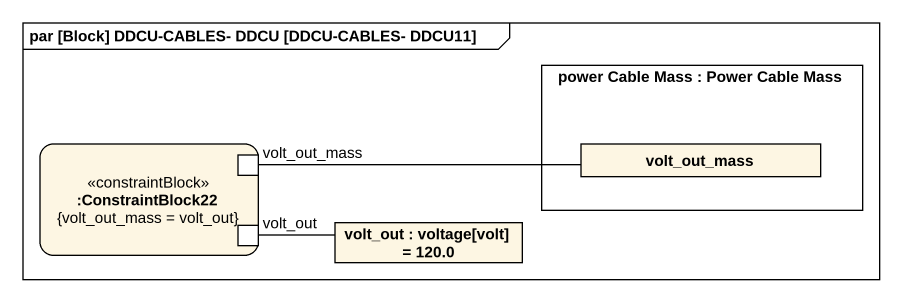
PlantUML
@startuml
mainframe par [Block] DDCU-CABLES- DDCU [DDCU-CABLES- DDCU11]
rectangle "power Cable Mass : Power Cable Mass" as power_Cable_Mass {
  rectangle volt_out_mass
}
rectangle ":ConstraintBlock22\n{volt_out_mass = volt_out}" as ConstraintBlock22 <<constraintBlock>> {
  port "volt_out_mass" as volt_out_mass_2
  port volt_out
}
rectangle "volt_out : voltage[volt] = 120.0" as volt_out_2
volt_out_mass_2 -right- volt_out_mass
volt_out -right- volt_out_2
@enduml
